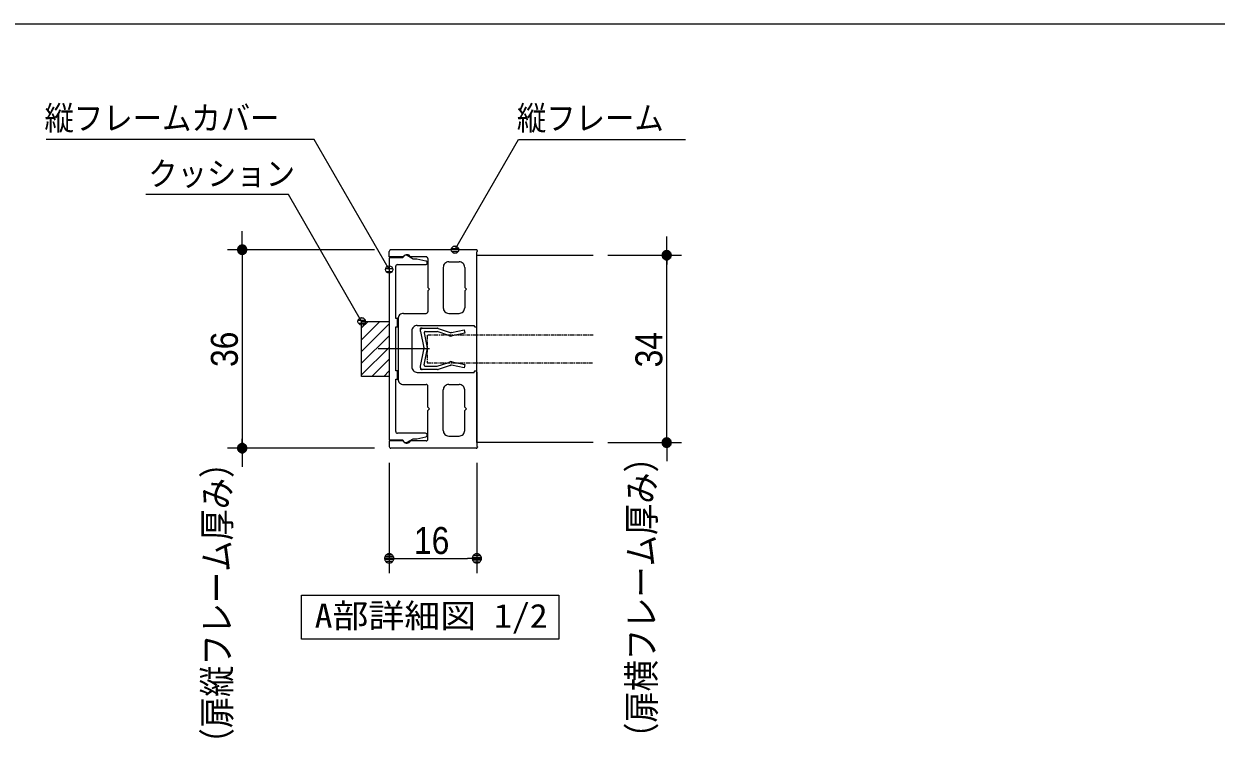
# Model space of a CAD drawing. Units: millimetres, scale not verified. Extents: x -6062 to 6062, y -3045 to 3045.
# Drawn here: x -4787 to -3165, y 1780 to 2770 of the extents above; entities that cross this region are included whole.
import ezdxf
from ezdxf.enums import TextEntityAlignment as Align

# ---------------------------------------------------------------- set-up
doc = ezdxf.new("R2010")
doc.units = ezdxf.units.MM
doc.header["$LTSCALE"] = 20
doc.linetypes.add('DOUBLE_CHAIN1', pattern=[8.8, 5, -1, 0.6, -0.6, 0.6, -1])
for name, color, linetype, lineweight in [('0-0_3一般', 7, 'Continuous', 9), ('0-1_2寸法-3', 7, 'Continuous', 9), ('0-2_2寸法-1', 7, 'Continuous', 9), ('0-3_0', 7, 'Continuous', 9), ('0-4_2寸法-2', 7, 'Continuous', 9), ('0-5_1図面枠', 7, 'Continuous', 9)]:
    doc.layers.add(name, color=color, linetype=linetype, lineweight=lineweight)
doc.styles.add('ＭＳ ゴシック', font='')
doc.styles.add('ＭＳ Ｐゴシック', font='')
doc.styles.get('ＭＳ ゴシック').set_extended_font_data('MS Gothic')
doc.styles.get('ＭＳ Ｐゴシック').set_extended_font_data('MS PGothic')

# ---------------------------------------------------------------- blocks, each defined once
blk = doc.blocks.new('グループ-64')
at = {"layer": '0-0_3一般'}
for p, q in [((-49190, 47071.9), (-49190, 47116.9)), ((-49145, 47116.9), (-49190, 47116.9)), ((-49190, 47026.9), (-49190, 47071.9)), ((-49145, 47116.9), (-48729.9, 47116.9)), ((-48710.7, 47112.5), (-48387.2, 47002.3)), ((-49190, 47026.9), (-49102.6, 46582.4)), ((-49093.2, 46991.3), (-49012.6, 46582.4)), ((-49063.8, 47026.9), (-48740, 47026.9)), ((-48425.7, 46920.9), (-48740, 47026.9)), ((-48425.7, 46920.9), (-48380, 46899.4)), ((-48387.2, 47002.3), (-48369, 46993.7)), ((-48330.6, 46909.8), (-48380, 46899.4)), ((-48349.2, 46997.9), (-48369, 46993.7)), ((-49190, 46081.9), (-49102.6, 46526.3)), ((-49093.2, 46117.5), (-49012.6, 46526.3)), ((-49190, 46036.9), (-49190, 46081.9)), ((-49063.8, 46081.9), (-48740, 46081.9)), ((-48740, 46081.9), (-48425.7, 46187.8)), ((-48387.2, 46106.4), (-48710.7, 45996.2)), ((-48425.7, 46187.8), (-48380, 46209.4)), ((-48387.2, 46106.4), (-48369, 46115)), ((-48330.6, 46198.9), (-48380, 46209.4)), ((-48349.2, 46110.8), (-48369, 46115)), ((-49190, 46036.9), (-49190, 45991.9)), ((-49145, 45991.9), (-49190, 45991.9)), ((-48729.9, 45991.9), (-49145, 45991.9))]:
    blk.add_line(p, q, dxfattribs=at)
for points in [[(-48349.2, 46997.9), (-48008.6, 47069.9), (-47990, 46981.9), (-48330.6, 46909.8)], [(-48330.6, 46198.9), (-47990, 46126.9), (-48008.6, 46038.8), (-48349.2, 46110.8)]]:
    blk.add_lwpolyline(points, dxfattribs=at)
at = {"layer": '0-0_3一般', "linetype": 'DOUBLE_CHAIN1'}
blk.add_lwpolyline([(-44495, 46929.4), (-49010, 46929.4), (-49010, 46179.4), (-44495, 46179.4)], dxfattribs=at)
at = {"layer": '0-0_3一般'}
for centre, radius, start, end in [((-49145, 47071.9), 45, 135, 180), ((-49145, 47071.9), 45, 90, 135), ((-48729.9, 47071.9), 45, 77.36114, 90), ((-48729.9, 47071.9), 45, 64.72228, 77.36114), ((-49063.8, 46996.9), 30, 140.3825, 190.76501), ((-49063.8, 46996.9), 30, 90, 140.3825), ((-48361.6, 47056.6), 150, 244.72228, 263.33323), ((-48361.6, 47056.6), 60, 244.72228, 263.33323), ((-48361.6, 47056.6), 150, 263.33323, 281.94418), ((-48361.6, 47056.6), 60, 263.33323, 281.94418), ((-49250, 46554.4), 150, 5.3825, 10.76501), ((-49250, 46554.4), 150, 349.23499, 354.6175), ((-49250, 46554.4), 150, 0, 5.3825), ((-49250, 46554.4), 150, 354.6175, 0), ((-49160, 46554.4), 150, 5.3825, 10.76501), ((-49160, 46554.4), 150, 349.23499, 354.6175), ((-49160, 46554.4), 150, 0, 5.3825), ((-49160, 46554.4), 150, 354.6175, 0), ((-49063.8, 46111.9), 30, 169.23499, 219.6175), ((-49063.8, 46111.9), 30, 219.6175, 270), ((-48361.6, 46052.1), 150, 96.66677, 115.27772), ((-48361.6, 46052.1), 60, 96.66677, 115.27772), ((-48361.6, 46052.1), 150, 78.05582, 96.66677), ((-48361.6, 46052.1), 60, 78.05582, 96.66677), ((-49145, 46036.9), 45, 180, 225), ((-49145, 46036.9), 45, 225, 270), ((-48729.9, 46036.9), 45, 270, 282.63886), ((-48729.9, 46036.9), 45, 282.63886, 295.27772)]:
    blk.add_arc(centre, radius, start, end, dxfattribs=at)
blk = doc.blocks.new('グループ-65')
at = {"layer": '0-0_3一般'}
for p, q in [((-49046.2, 48946.6), (-49295.4, 48996.4)), ((-49865, 47379.4), (-49865, 48804.4)), ((-49820, 48849.4), (-49055, 48849.4)), ((-49010, 48894.4), (-49010, 48902.5)), ((-49865, 45954.4), (-49865, 47154.4)), ((-49447.7, 46554.4), (-50347.7, 46554.4)), ((-49865, 44304.4), (-49865, 45729.4)), ((-49055, 44259.4), (-49820, 44259.4)), ((-49295.4, 44112.3), (-49046.2, 44162.1)), ((-49010, 44206.2), (-49010, 44214.4))]:
    blk.add_line(p, q, dxfattribs=at)
for points in [[(-49670, 49029.4), (-50045, 49029.4), (-50045, 44079.4), (-49670, 44079.4)], [(-49324.9, 48999.4), (-49393, 48999.4), (-49557.5, 49094.3)], [(-49865, 47154.4), (-49820, 47154.4), (-49820, 47379.4), (-49865, 47379.4)], [(-49865, 45729.4), (-49820, 45729.4), (-49820, 45954.4), (-49865, 45954.4)], [(-49557.5, 44014.4), (-49393, 44109.4), (-49324.9, 44109.4)]]:
    blk.add_lwpolyline(points, dxfattribs=at)
for centre, radius, start, end in [((-49595, 49029.4), 75, 120, 180), ((-49595, 49029.4), 75, 60, 120), ((-49324.9, 48849.4), 150, 84.34503, 90), ((-49324.9, 48849.4), 150, 78.69007, 84.34503), ((-49820, 48804.4), 45, 135, 180), ((-49820, 48804.4), 45, 90, 135), ((-49055, 48894.4), 45, 270, 315), ((-49055, 48902.5), 45, 39.34503, 78.69007), ((-49055, 48894.4), 45, 315, 0), ((-49055, 48902.5), 45, 0, 39.34503), ((-49820, 44304.4), 45, 180, 225), ((-49820, 44304.4), 45, 225, 270), ((-49055, 44214.4), 45, 45, 90), ((-49055, 44206.2), 45, 281.30993, 320.65497), ((-49055, 44214.4), 45, 0, 45), ((-49055, 44206.2), 45, 320.65497, 0), ((-49595, 44079.4), 75, 180, 240), ((-49595, 44079.4), 75, 240, 300), ((-49324.9, 44259.4), 150, 270, 275.65497), ((-49324.9, 44259.4), 150, 275.65497, 281.30993)]:
    blk.add_arc(centre, radius, start, end, dxfattribs=at)
blk = doc.blocks.new('グループ-66')
at = {"layer": '0-0_3一般'}
for p, q in [((-50045, 49059.4), (-50045, 49209.4)), ((-49677.2, 49059.4), (-50045, 49059.4)), ((-47675, 49254.4), (-50000, 49254.4)), ((-49040, 49059.4), (-49470.1, 49059.4)), ((-48995, 49014.4), (-48995, 48226.9)), ((-47660, 47184.4), (-47660, 49194.4)), ((-47645, 49220.3), (-47645, 49224.4)), ((-48575, 48774.4), (-48575, 47671.9)), ((-48425, 48924.4), (-48140, 48924.4)), ((-47990, 48774.4), (-47990, 48226.9)), ((-48950, 48181.9), (-48995, 48226.9)), ((-48995, 48136.9), (-48950, 48181.9)), ((-48995, 48136.9), (-48995, 47566.9)), ((-47945, 48181.9), (-47990, 48226.9)), ((-47990, 48136.9), (-47945, 48181.9)), ((-47990, 48136.9), (-47990, 47671.9)), ((-49805, 47371.9), (-49805, 45736.9)), ((-49655, 47521.9), (-49040, 47521.9)), ((-48425, 47521.9), (-48140, 47521.9)), ((-49430, 47041.9), (-49430, 46066.9)), ((-47705, 47154.4), (-47690, 47154.4)), ((-48950, 46554.4), (-50116.1, 46554.4)), ((-49280, 45916.9), (-47735, 45916.9)), ((-47735, 45916.9), (-47735, 45924.4)), ((-47705, 45954.4), (-47690, 45954.4)), ((-47660, 45924.4), (-47660, 43914.4)), ((-49655, 45586.9), (-49040, 45586.9)), ((-48995, 44971.9), (-48995, 45541.9)), ((-48575, 44334.4), (-48575, 45436.9)), ((-48425, 45586.9), (-48140, 45586.9)), ((-47990, 44971.9), (-47990, 45436.9)), ((-48950, 44926.9), (-48995, 44971.9)), ((-48995, 44881.9), (-48950, 44926.9)), ((-48995, 44094.4), (-48995, 44881.9)), ((-47945, 44926.9), (-47990, 44971.9)), ((-47990, 44881.9), (-47945, 44926.9)), ((-47990, 44334.4), (-47990, 44881.9)), ((-48425, 44184.4), (-48140, 44184.4)), ((-49677.2, 44049.4), (-50045, 44049.4)), ((-50045, 44049.4), (-50045, 43899.4)), ((-47675, 43854.4), (-50000, 43854.4)), ((-49040, 44049.4), (-49470.1, 44049.4)), ((-47645, 43888.4), (-47645, 43884.4))]:
    blk.add_line(p, q, dxfattribs=at)
blk.add_lwpolyline([(-49280, 47191.9), (-47735, 47191.9), (-47735, 47184.4)], dxfattribs=at)
for centre, radius, start, end in [((-50000, 49209.4), 45, 135, 180), ((-50000, 49209.4), 45, 90, 135), ((-49677.2, 49089.4), 30, 270, 298.12551), ((-49677.2, 49089.4), 30, 298.12551, 326.25101), ((-49565, 49014.4), 105, 85.81397, 146.25101), ((-49565, 49014.4), 105, 25.37693, 85.81397), ((-49040, 49014.4), 45, 45, 90), ((-49040, 49014.4), 45, 0, 45), ((-47675, 49224.4), 30, 45, 90), ((-47675, 49220.3), 30, 300, 330), ((-47675, 49224.4), 30, 0, 45), ((-47675, 49220.3), 30, 330, 0), ((-48425, 48774.4), 150, 135, 180), ((-48425, 48774.4), 150, 90, 135), ((-48140, 48774.4), 150, 45, 90), ((-48140, 48774.4), 150, 0, 45), ((-49655, 47371.9), 150, 135, 180), ((-49655, 47371.9), 150, 90, 135), ((-49040, 47566.9), 45, 270, 315), ((-49040, 47566.9), 45, 315, 0), ((-48425, 47671.9), 150, 180, 225), ((-48425, 47671.9), 150, 225, 270), ((-48140, 47671.9), 150, 270, 315), ((-48140, 47671.9), 150, 315, 0), ((-49280, 47041.9), 150, 135, 180), ((-49280, 47041.9), 150, 90, 135), ((-47705, 47184.4), 30, 180, 225), ((-47705, 47184.4), 30, 225, 270), ((-47690, 47184.4), 30, 270, 315), ((-47690, 47184.4), 30, 315, 0), ((-49280, 46066.9), 150, 180, 225), ((-49280, 46066.9), 150, 225, 270), ((-47705, 45924.4), 30, 135, 180), ((-47705, 45924.4), 30, 90, 135), ((-47690, 45924.4), 30, 45, 90), ((-47690, 45924.4), 30, 0, 45), ((-49655, 45736.9), 150, 180, 225), ((-49655, 45736.9), 150, 225, 270), ((-49040, 45541.9), 45, 45, 90), ((-49040, 45541.9), 45, 0, 45), ((-48425, 45436.9), 150, 135, 180), ((-48425, 45436.9), 150, 90, 135), ((-48140, 45436.9), 150, 45, 90), ((-48140, 45436.9), 150, 0, 45), ((-48425, 44334.4), 150, 180, 225), ((-48425, 44334.4), 150, 225, 270), ((-48140, 44334.4), 150, 270, 315), ((-48140, 44334.4), 150, 315, 0), ((-50000, 43899.4), 45, 180, 225), ((-50000, 43899.4), 45, 225, 270), ((-49677.2, 44019.4), 30, 61.87449, 90), ((-49677.2, 44019.4), 30, 33.74899, 61.87449), ((-49565, 44094.4), 105, 213.74899, 274.18603), ((-49565, 44094.4), 105, 274.18603, 334.62307), ((-49040, 44094.4), 45, 270, 315), ((-49040, 44094.4), 45, 315, 0), ((-47675, 43884.4), 30, 270, 315), ((-47675, 43888.4), 30, 30, 60), ((-47675, 43884.4), 30, 315, 0), ((-47675, 43888.4), 30, 0, 30)]:
    blk.add_arc(centre, radius, start, end, dxfattribs=at)
blk.add_blockref('グループ-65', (0, 0), dxfattribs=at)
blk = doc.blocks.new('グループ-67')
at = {"layer": '0-0_3一般'}
blk.add_lwpolyline([(-44495, 44004.4), (-47660, 44004.4), (-47660, 49104.4), (-44495, 49104.4)], dxfattribs=at)
blk = doc.blocks.new('グループ-68')
at = {"layer": '0-0_3一般'}
for p, q in [((-50795, 47125), (-50615.6, 47304.4)), ((-50795, 46805), (-50295.6, 47304.4)), ((-50795, 46485), (-50045, 47235)), ((-50795, 46165), (-50045, 46915)), ((-50795, 45845), (-50045, 46595)), ((-50515.6, 45804.4), (-50045, 46275)), ((-50195.6, 45804.4), (-50045, 45955))]:
    blk.add_line(p, q, dxfattribs=at)
blk.add_lwpolyline([(-50795, 47304.4), (-50045, 47304.4), (-50045, 45804.4), (-50795, 45804.4)], close=True, dxfattribs=at)
blk.add_lwpolyline([(-50795, 47304.4), (-50045, 47304.4), (-50045, 45804.4), (-50795, 45804.4)], close=True, dxfattribs=at)
for name in ['グループ-66', 'グループ-67', 'グループ-64']:
    blk.add_blockref(name, (0, 0), dxfattribs=at)
blk = doc.blocks.new('_Dot')
at = {"layer": '0-3_0'}
for p, q in [((-10, 0), (-20, 0)), ((9.78, 2), (-9.78, 2)), ((7.99, 6), (-7.99, 6)), ((9.16, -3.98), (-9.16, -3.98)), ((6, -7.98), (-6, -7.98))]:
    blk.add_line(p, q, dxfattribs=at)
for points in [[(10, 0), (9.92, 1.25), (9.69, 2.49), (9.3, 3.68), (8.76, 4.82), (8.09, 5.88), (7.29, 6.85), (6.37, 7.71), (5.36, 8.44), (4.26, 9.05), (3.09, 9.51), (1.87, 9.82), (0.63, 9.98), (-0.63, 9.98), (-1.87, 9.82), (-3.09, 9.51), (-4.26, 9.05), (-5.36, 8.44), (-6.37, 7.71), (-7.29, 6.85), (-8.09, 5.88), (-8.76, 4.82), (-9.3, 3.68), (-9.69, 2.49), (-9.92, 1.25), (-10, 0), (0, 0)], [(-10, 0), (-9.92, -1.25), (-9.69, -2.49), (-9.3, -3.68), (-8.76, -4.82), (-8.09, -5.88), (-7.29, -6.85), (-6.37, -7.71), (-5.36, -8.44), (-4.26, -9.05), (-3.09, -9.51), (-1.87, -9.82), (-0.63, -9.98), (0.63, -9.98), (1.87, -9.82), (3.09, -9.51), (4.26, -9.05), (5.36, -8.44), (6.37, -7.71), (7.29, -6.85), (8.09, -5.88), (8.76, -4.82), (9.3, -3.68), (9.69, -2.49), (9.92, -1.25), (10, 0), (0, 0)]]:
    blk.add_lwpolyline(points, close=True, dxfattribs=at)
blk = doc.blocks.new('グループ-69')
at = {"layer": '0-1_2寸法-3'}
blk.add_lwpolyline([(-45427.5, 38654.4), (-52427.5, 38654.4), (-52427.5, 39854.4), (-45427.5, 39854.4)], close=True, dxfattribs=at)
at = {"layer": '0-1_2寸法-3', "style": 'ＭＳ ゴシック', "width": 1.1}
blk.add_text('A部詳細図 1/2', height=650.9, dxfattribs=at).set_placement((-52074.4, 38772), align=Align.BOTTOM_LEFT)
blk = doc.blocks.new('グループ-81')
at = {"layer": '0-5_1図面枠'}
blk.add_lwpolyline([(-80000, 55400), (80000, 55400), (80000, -55400), (-80000, -55400)], close=True, dxfattribs=at)
blk = doc.blocks.new('図面枠')
at = {"layer": '0-5_1図面枠'}
blk.add_blockref('グループ-81', (0, 0), dxfattribs=at)

msp = doc.modelspace()

# ---------------------------------------------------------------- linework, layer by layer
at = {"layer": '0-1_2寸法-3'}
for p, q in [((-4200.14, 2467.71), (-4200.48, 2467.71)), ((-4200.14, 2467.71), (-4200.48, 2467.71)), ((-4195.42, 2463.71), (-4205.21, 2463.71)), ((-4196.32, 2459.71), (-4204.31, 2459.71)), ((-4284.86, 2436.71), (-4294.64, 2436.71)), ((-4289.58, 2440.71), (-4289.92, 2440.71)), ((-4289.58, 2440.71), (-4289.92, 2440.71)), ((-4285.75, 2432.71), (-4293.75, 2432.71)), ((-4327.08, 2370.21), (-4327.42, 2370.21)), ((-4327.08, 2370.21), (-4327.42, 2370.21)), ((-4322.36, 2366.21), (-4332.14, 2366.21)), ((-4323.25, 2362.21), (-4331.25, 2362.21))]:
    msp.add_line(p, q, dxfattribs=at)
for points in [[(-4289.75, 2435.72), (-4391.94, 2612.72), (-4756.38, 2612.72)], [(-4200.31, 2462.72), (-4113.71, 2612.72), (-3886.83, 2612.72)], [(-4327.25, 2365.22), (-4426.84, 2537.72), (-4620.93, 2537.72)]]:
    msp.add_lwpolyline(points, dxfattribs=at)
for centre in [(-4200.31, 2462.72), (-4200.31, 2462.72), (-4289.75, 2435.72), (-4289.75, 2435.72), (-4327.25, 2365.22), (-4327.25, 2365.22)]:
    msp.add_circle(centre, 5.01, dxfattribs=at)
at = {"layer": '0-2_2寸法-1'}
for p, q in [((-4309.75, 2462.72), (-4509.75, 2462.72)), ((-4489.75, 2450.01), (-4489.75, 2205.43)), ((-3992.25, 2455.22), (-3892.25, 2455.22)), ((-3912.25, 2212.93), (-3912.25, 2442.51)), ((-4309.75, 2192.72), (-4509.75, 2192.72)), ((-3992.25, 2200.22), (-3892.25, 2200.22)), ((-4289.75, 2172.72), (-4289.75, 2022.72)), ((-4170.5, 2172.72), (-4170.5, 2022.72)), ((-4277.04, 2042.72), (-4183.21, 2042.72))]:
    msp.add_line(p, q, dxfattribs=at)
at = {"layer": '0-4_2寸法-2'}
for p, q in [((-4489.75, 2475.43), (-4489.75, 2488.14)), ((-3912.25, 2467.93), (-3912.25, 2480.64)), ((-4309.75, 2462.72), (-4509.75, 2462.72)), ((-4489.75, 2462.72), (-4489.75, 2192.72)), ((-3992.25, 2455.22), (-3892.25, 2455.22)), ((-3912.25, 2200.22), (-3912.25, 2455.22)), ((-4309.75, 2192.72), (-4509.75, 2192.72)), ((-3992.25, 2200.22), (-3892.25, 2200.22)), ((-4489.75, 2180.01), (-4489.75, 2167.29)), ((-3912.25, 2187.51), (-3912.25, 2174.79))]:
    msp.add_line(p, q, dxfattribs=at)

# ---------------------------------------------------------------- block references
at = {"layer": '0-0_3一般', "xscale": 0.05, "yscale": 0.05}
msp.add_blockref('グループ-68', (-1787.5, 0), dxfattribs=at)
at = {"layer": '0-1_2寸法-3', "xscale": 0.05, "yscale": 0.05}
msp.add_blockref('グループ-69', (-1787.5, 0), dxfattribs=at)
at = {"layer": '0-2_2寸法-1', "xscale": 0.6356201, "yscale": 0.6356201}
for p, rotation in [((-4489.75, 2462.72), 90), ((-3912.25, 2455.22), 90), ((-3912.25, 2200.22), 270), ((-4489.75, 2192.72), 270), ((-4289.75, 2042.72), 180)]:
    msp.add_blockref('_Dot', p, dxfattribs=dict(at, rotation=rotation))
msp.add_blockref('_Dot', (-4170.5, 2042.72), dxfattribs=at)
at = {"layer": '0-4_2寸法-2', "xscale": 0.6356201, "yscale": 0.6356201}
for p, rotation in [((-4489.75, 2462.72), 270), ((-3912.25, 2455.22), 270), ((-3912.25, 2200.22), 90), ((-4489.75, 2192.72), 90)]:
    msp.add_blockref('_Dot', p, dxfattribs=dict(at, rotation=rotation))
at = {"layer": '0-5_1図面枠', "xscale": 0.05, "yscale": 0.05}
msp.add_blockref('図面枠', (-1787.5, 0), dxfattribs=at)

# ---------------------------------------------------------------- texts
at = {"layer": '0-1_2寸法-3', "style": 'ＭＳ ゴシック', "width": 0.9}
for s, p in [('縦フレームカバー', (-4758.68, 2615.69)), ('縦フレーム', (-4116.01, 2615.69)), ('クッション', (-4617.59, 2540.11))]:
    msp.add_text(s, height=32.55, dxfattribs=at).set_placement(p, align=Align.BOTTOM_LEFT)
at = {"layer": '0-2_2寸法-1', "style": 'ＭＳ Ｐゴシック', "width": 0.9}
for s, p in [('36', (-4484.69, 2303.23)), ('34', (-3907.19, 2302.64))]:
    msp.add_text(s, height=36.66, rotation=90, dxfattribs=at).set_placement(p, align=Align.BOTTOM_LEFT)
msp.add_text('16', height=36.66, dxfattribs=at).set_placement((-4255.95, 2037.76), align=Align.BOTTOM_LEFT)
at = {"layer": '0-4_2寸法-2', "style": 'ＭＳ Ｐゴシック', "width": 0.85}
for s, p in [('（扉縦フレーム厚み）', (-4494.73, 1769.27)), ('（扉横フレーム厚み）', (-3917.23, 1776.75))]:
    msp.add_text(s, height=36.69, rotation=90, dxfattribs=at).set_placement(p, align=Align.BOTTOM_LEFT)

doc.saveas('drawing.dxf')
